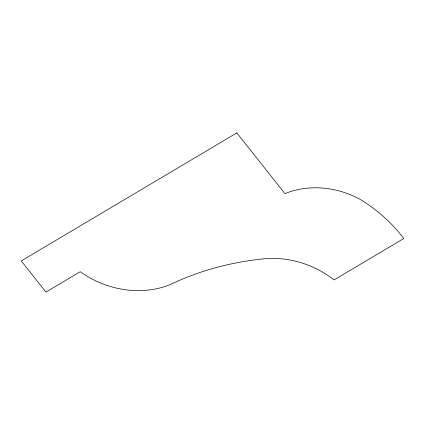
<?xml version="1.0" encoding="UTF-8"?>
<svg xmlns="http://www.w3.org/2000/svg" width="425" height="425" viewBox="0 0 425 425"><rect width="100%" height="100%" fill="white"/><g stroke="black" fill="none" stroke-linecap="round" stroke-linejoin="round"><path stroke-width="0.64" d="M236.826 132.908L21.25 260.929L45.937 292.092L80.229 271.729A87.725 74.959 26 0 0 169.936 284.702A301.458 257.587 26 0 1 264.477 258.767A87.375 74.657 26 0 1 334.066 279.926L403.75 238.542A138.258 118.134 26 0 0 359.683 199.081A82.673 70.64 26 0 0 284.941 193.651L236.826 132.908"/></g></svg>
